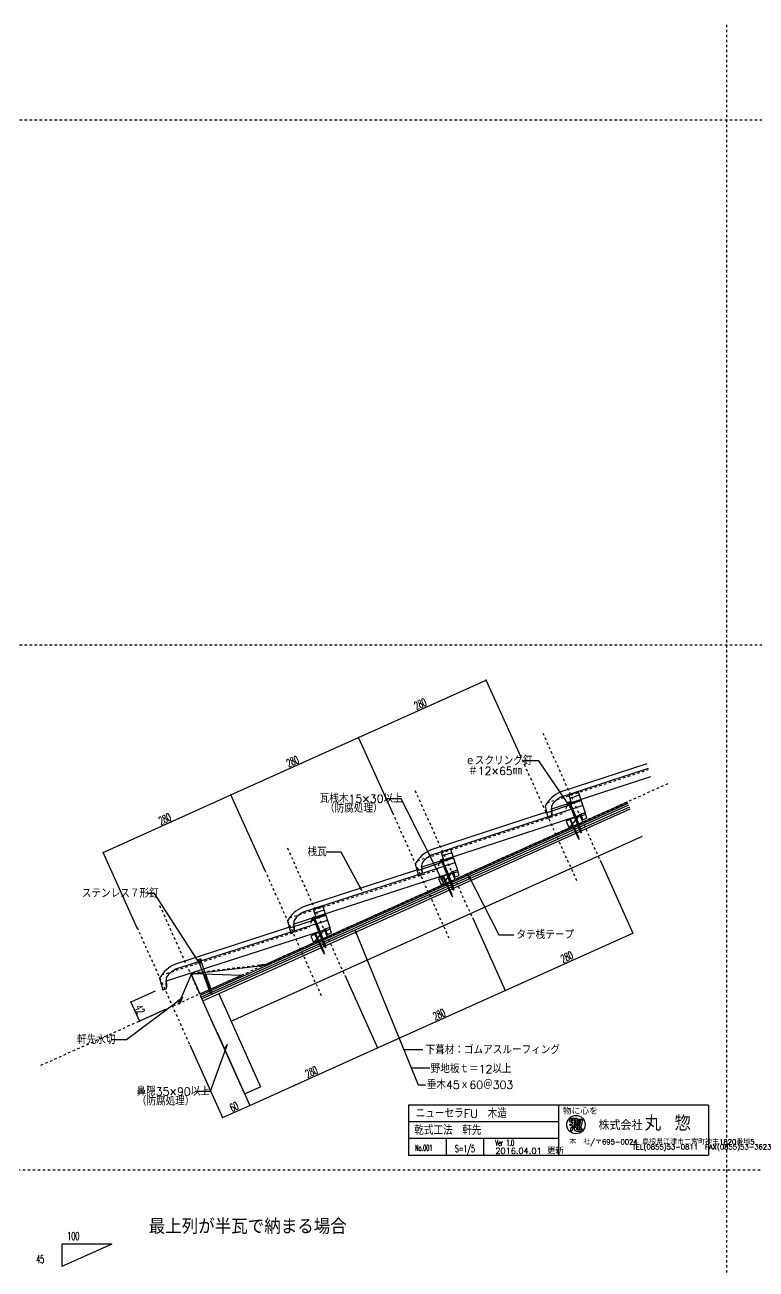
# Model space of a CAD drawing. Extents: x -1727 to 4652, y -2364 to 3340.
# Drawn here: x 81 to 1544, y 852 to 3340 of the extents above; entities that cross this region are included whole.
import ezdxf

# ---------------------------------------------------------------- set-up
doc = ezdxf.new("R2010")
doc.units = 0
doc.header["$LTSCALE"] = 5
doc.linetypes.add('DOT', pattern=[2, 1, -1])
for name, color, linetype in [('0-0', 7, 'CONTINUOUS'), ('0-1', 7, 'CONTINUOUS'), ('0-2', 7, 'CONTINUOUS'), ('0-3', 7, 'CONTINUOUS'), ('0-4', 7, 'CONTINUOUS'), ('0-A', 7, 'CONTINUOUS'), ('0-F', 7, 'CONTINUOUS')]:
    doc.layers.add(name, color=color, linetype=linetype)
doc.styles.get("Standard").update_dxf_attribs({"font": 'txt.shx', "bigfont": 'extfont.shx'})

msp = doc.modelspace()

# ---------------------------------------------------------------- linework, layer by layer
at = {"layer": '0-0', "color": 7, "linetype": 'CONTINUOUS'}
for p, q in [((1448.494, 1180.3427), (848.494, 1180.3427)), ((848.494, 1180.3427), (848.494, 1080.3427)), ((1148.494, 1180.3427), (1148.494, 1080.3427)), ((1448.494, 1180.3427), (1448.494, 1080.3427)), ((1148.494, 1147.0093), (848.494, 1147.0093)), ((1170.1928, 1148.3051), (1171.6706, 1154.1209)), ((1170.1928, 1148.3051), (1171.4886, 1147.0226)), ((1171.4886, 1147.0226), (1175.848, 1147.0226)), ((1171.6706, 1154.1209), (1175.0144, 1154.1209)), ((1174.0305, 1149.2847), (1175.0144, 1154.1209)), ((1174.0305, 1149.2847), (1175.848, 1149.2847)), ((1175.848, 1154.1209), (1175.848, 1149.2847)), ((1175.848, 1154.1209), (1179.7092, 1154.1209)), ((1175.848, 1147.0226), (1175.848, 1143.263)), ((1179.7092, 1149.2847), (1179.7092, 1154.1209)), ((1179.7092, 1149.2847), (1181.525, 1149.2847)), ((1179.7092, 1144.2488), (1179.7092, 1147.0226)), ((1179.7092, 1147.0226), (1181.525, 1147.0226)), ((1179.7092, 1144.2488), (1181.2924, 1144.6531)), ((1181.0739, 1154.2594), (1180.3422, 1150.6628)), ((1180.3422, 1150.6628), (1183.4007, 1150.6628)), ((1183.4007, 1150.6628), (1180.8288, 1138.0206)), ((1181.2924, 1144.6531), (1180.9684, 1142.3845)), ((1181.0739, 1154.2594), (1185.3013, 1154.2594)), ((1181.525, 1149.2847), (1181.525, 1147.0226)), ((1186.4739, 1150.6628), (1183.902, 1138.0206)), ((1185.3013, 1154.2594), (1184.961, 1152.5869)), ((1184.961, 1152.5869), (1196.1117, 1152.5869)), ((1188.159, 1150.6628), (1185.5871, 1138.0206)), ((1186.4739, 1150.6628), (1188.159, 1150.6628)), ((1191.0054, 1150.6628), (1188.4335, 1138.0206)), ((1192.7063, 1150.6628), (1190.1344, 1138.0206)), ((1191.0054, 1150.6628), (1192.7063, 1150.6628)), ((1196.753, 1151.5032), (1194.0101, 1138.0206)), ((1171.1415, 1142.0613), (1175.848, 1143.263)), ((1171.1415, 1142.0613), (1171.1415, 1139.8755)), ((1171.1415, 1139.8755), (1175.848, 1141.0772)), ((1173.4608, 1136.5179), (1171.6265, 1128.7787)), ((1176.0364, 1128.7787), (1171.6265, 1128.7787)), ((1173.4608, 1136.5179), (1177.8707, 1136.5179)), ((1175.614, 1137.6186), (1179.7092, 1137.6186)), ((1175.848, 1141.0772), (1175.848, 1137.5406)), ((1177.8707, 1136.5179), (1176.0364, 1128.7787)), ((1179.4024, 1136.5179), (1181.3147, 1129.8227)), ((1179.4024, 1136.5179), (1183.5004, 1136.5179)), ((1179.7092, 1142.063), (1180.9684, 1142.3845)), ((1179.7092, 1137.6186), (1179.7092, 1142.063)), ((1180.8288, 1138.0206), (1183.902, 1138.0206)), ((1183.5004, 1136.5179), (1184.9773, 1131.8024)), ((1183.966, 1128.5987), (1196.3276, 1128.5987)), ((1184.9773, 1131.8024), (1195.9892, 1131.8024)), ((1185.0645, 1136.5179), (1186.3271, 1132.4863)), ((1185.0645, 1136.5179), (1188.6511, 1136.5179)), ((1185.5871, 1138.0206), (1188.4335, 1138.0206)), ((1186.3271, 1132.4863), (1189.9138, 1132.4863)), ((1188.6511, 1136.5179), (1189.9138, 1132.4863)), ((1190.1344, 1138.0206), (1194.0101, 1138.0206)), ((1190.4347, 1136.5179), (1191.6974, 1132.4863)), ((1190.4347, 1136.5179), (1193.8814, 1136.5179)), ((1191.6974, 1132.4863), (1195.1441, 1132.4863)), ((1193.8814, 1136.5179), (1195.1441, 1132.4863)), ((1195.9892, 1131.8024), (1196.3276, 1128.5987)), ((1148.494, 1113.676), (848.494, 1113.676)), ((923.494, 1113.676), (923.494, 1080.3427)), ((998.494, 1113.676), (998.494, 1080.3427)), ((848.494, 1080.3427), (1448.494, 1080.3427))]:
    msp.add_line(p, q, dxfattribs=at)
msp.add_circle((1183.3491, 1141.3979), 18.4473, dxfattribs=at)
for centre, radius, start, end in [((1195.2195, 1151.3273), 1.5436, 6.5455, 54.6882), ((1183.6165, 1131.3252), 2.7488, 213.1353, 277.3045)]:
    msp.add_arc(centre, radius, start, end, dxfattribs=at)
at = {"layer": '0-0', "color": 7}
for p in [(1485, 3150), (1485, 3150), (1485, 3150), (1485, 2100), (1485, 2100), (1485, 2100), (1485, 1050)]:
    msp.add_point(p, dxfattribs=at)
at = {"layer": '0-1', "color": 7, "linetype": 'CONTINUOUS'}
for p, q in [((1285.6265, 1786.4563), (566.1041, 1463.0455)), ((1169.828, 1734.3926), (1191.03, 1760.3826)), ((914.4403, 1619.601), (935.6423, 1645.591)), ((659.0516, 1504.8093), (680.2536, 1530.7993)), ((414.3128, 1440.9516), (418.8724, 1443.0034)), ((414.3128, 1440.9516), (431.5479, 1402.6508))]:
    msp.add_line(p, q, dxfattribs=at)
at = {"layer": '0-1', "color": 7, "linetype": 'DOT'}
for p, q in [((1286.5275, 1784.4821), (566.1115, 1461.0924)), ((570.6037, 1462.371), (414.7741, 1443.9077))]:
    msp.add_line(p, q, dxfattribs=at)
at = {"layer": '0-1', "color": 4, "linetype": 'CONTINUOUS'}
for p, q in [((1173.4768, 1787.7685), (1167.1164, 1785.3069)), ((1167.1164, 1785.3069), (1167.4013, 1784.571)), ((1167.4013, 1784.571), (1173.7616, 1787.0326)), ((1169.5656, 1785.0266), (1168.8387, 1785.1273)), ((1169.5656, 1785.0266), (1168.8387, 1785.1273)), ((1171.8553, 1785.9128), (1169.5656, 1785.0266)), ((1176.5665, 1766.9375), (1169.5656, 1785.0266)), ((1171.8553, 1785.9128), (1172.3242, 1786.4763)), ((1178.8558, 1767.8246), (1171.8553, 1785.9128)), ((1173.7616, 1787.0326), (1173.4768, 1787.7685)), ((1176.6106, 1767.0085), (1176.2992, 1766.2637)), ((1178.8558, 1767.8246), (1177.2145, 1763.8988)), ((1169.0749, 1751.3421), (1173.4397, 1753.3393)), ((1169.0749, 1751.3421), (1171.4529, 1750.2308)), ((1171.4529, 1750.2308), (1187.2636, 1715.6762)), ((1172.726, 1750.8133), (1173.4397, 1753.3393)), ((1172.726, 1750.8133), (1188.5367, 1716.2587)), ((1179.774, 1765.4522), (1178.1326, 1761.5264)), ((1179.774, 1765.4522), (1178.1326, 1761.5264)), ((1180.6921, 1763.0799), (1179.0507, 1759.1541)), ((1180.6921, 1763.0799), (1179.0507, 1759.1541)), ((1181.6103, 1760.7075), (1179.9689, 1756.7817)), ((1181.6103, 1760.7075), (1179.9689, 1756.7817)), ((1182.5285, 1758.3351), (1180.8871, 1754.4094)), ((1182.5285, 1758.3351), (1180.8871, 1754.4094)), ((1181.0862, 1753.4473), (1184.4754, 1754.759)), ((1181.1299, 1754.4746), (1191.0959, 1728.724)), ((1184.5183, 1754.4852), (1181.5258, 1752.3382)), ((1185.4244, 1752.1438), (1182.4319, 1749.9968)), ((1183.4466, 1755.9628), (1182.6475, 1754.0515)), ((1183.4466, 1755.9628), (1182.6475, 1754.0515)), ((1186.3306, 1749.8025), (1183.3381, 1747.6554)), ((1183.7299, 1755.4808), (1193.6959, 1729.7302)), ((1187.2367, 1747.4611), (1184.2442, 1745.3142)), ((1188.1429, 1745.1197), (1185.1504, 1742.9728)), ((1189.0491, 1742.7784), (1186.0565, 1740.6314)), ((1189.9552, 1740.4371), (1186.9627, 1738.2901)), ((1190.8613, 1738.0957), (1187.8689, 1735.9487)), ((1191.7675, 1735.7544), (1188.775, 1733.6073)), ((1192.6737, 1733.413), (1189.6812, 1731.266)), ((1194.1203, 1724.9812), (1191.3222, 1728.8112)), ((1192.7577, 1728.5019), (1194.1203, 1724.9812)), ((1194.1203, 1724.9812), (1193.6119, 1729.6974)), ((1187.2636, 1715.6762), (1189.9805, 1711.4208)), ((1189.9805, 1711.4208), (1188.5367, 1716.2587)), ((918.326, 1672.8551), (911.9656, 1670.3935)), ((911.9656, 1670.3935), (912.2504, 1669.6576)), ((912.2504, 1669.6576), (918.6108, 1672.1192)), ((914.4148, 1670.1132), (913.6878, 1670.2139)), ((914.4148, 1670.1132), (913.6878, 1670.2139)), ((916.7045, 1670.9994), (914.4148, 1670.1132)), ((921.4157, 1652.0241), (914.4148, 1670.1132)), ((916.7045, 1670.9994), (917.1734, 1671.5629)), ((923.705, 1652.9112), (916.7045, 1670.9994)), ((918.6108, 1672.1192), (918.326, 1672.8551)), ((921.4598, 1652.0951), (921.1483, 1651.3503)), ((923.705, 1652.9112), (922.0636, 1648.9853)), ((924.6232, 1650.5388), (922.9818, 1646.613)), ((924.6232, 1650.5388), (922.9818, 1646.613)), ((925.5413, 1648.1664), (923.8999, 1644.2407)), ((925.5413, 1648.1664), (923.8999, 1644.2407)), ((926.4595, 1645.7941), (924.8181, 1641.8682)), ((926.4595, 1645.7941), (924.8181, 1641.8682)), ((927.3776, 1643.4217), (925.7362, 1639.4959)), ((927.3776, 1643.4217), (925.7362, 1639.4959)), ((915.4244, 1636.9845), (919.7892, 1638.9816)), ((915.4244, 1636.9845), (917.8024, 1635.8731)), ((917.8024, 1635.8731), (933.6131, 1601.3185)), ((919.0754, 1636.4556), (919.7892, 1638.9816)), ((919.0754, 1636.4556), (934.8861, 1601.901)), ((925.9354, 1638.5339), (929.3245, 1639.8455)), ((925.979, 1639.5612), (935.9451, 1613.8105)), ((929.3674, 1639.5717), (926.3749, 1637.4247)), ((930.2736, 1637.2304), (927.2811, 1635.0834)), ((928.2958, 1641.0494), (927.4966, 1639.1381)), ((928.2958, 1641.0494), (927.4966, 1639.1381)), ((931.1797, 1634.889), (928.1873, 1632.742)), ((928.579, 1640.5674), (938.5451, 1614.8168)), ((932.0859, 1632.5477), (929.0934, 1630.4007)), ((932.9921, 1630.2063), (929.9995, 1628.0594)), ((933.8982, 1627.8649), (930.9057, 1625.718)), ((934.8043, 1625.5237), (931.8119, 1623.3766)), ((935.7105, 1623.1823), (932.718, 1621.0353)), ((936.6167, 1620.8409), (933.6242, 1618.6939)), ((937.5228, 1618.4996), (934.5303, 1616.3525)), ((933.6131, 1601.3185), (936.33, 1597.0631)), ((936.33, 1597.0631), (934.8861, 1601.901)), ((938.9695, 1610.0677), (936.1714, 1613.8978)), ((937.6069, 1613.5884), (938.9695, 1610.0677)), ((938.9695, 1610.0677), (938.4611, 1614.7839)), ((662.2739, 1557.4624), (655.9136, 1555.0008)), ((655.9136, 1555.0008), (656.1984, 1554.2649)), ((656.1984, 1554.2649), (662.5587, 1556.7265)), ((658.3627, 1554.7205), (657.6358, 1554.8212)), ((658.3627, 1554.7205), (657.6358, 1554.8212)), ((660.6524, 1555.6067), (658.3627, 1554.7205)), ((665.3636, 1536.6314), (658.3627, 1554.7205)), ((660.6524, 1555.6067), (661.1213, 1556.1702)), ((667.6529, 1537.5185), (660.6524, 1555.6067)), ((662.5587, 1556.7265), (662.2739, 1557.4624)), ((659.5353, 1522.105), (663.9001, 1524.1021)), ((659.5353, 1522.105), (661.9133, 1520.9936)), ((661.9133, 1520.9936), (677.724, 1486.439)), ((663.1864, 1521.5761), (663.9001, 1524.1021)), ((663.1864, 1521.5761), (678.9971, 1487.0215)), ((665.4077, 1536.7024), (665.0963, 1535.9576)), ((667.6529, 1537.5185), (666.0116, 1533.5926)), ((668.5711, 1535.1461), (666.9297, 1531.2203)), ((668.5711, 1535.1461), (666.9297, 1531.2203)), ((669.4893, 1532.7737), (667.8478, 1528.848)), ((669.4893, 1532.7737), (667.8478, 1528.848)), ((670.4074, 1530.4014), (668.766, 1526.4756)), ((670.4074, 1530.4014), (668.766, 1526.4756)), ((671.3256, 1528.029), (669.6842, 1524.1032)), ((671.3256, 1528.029), (669.6842, 1524.1032)), ((669.8833, 1523.1412), (673.2725, 1524.4528)), ((669.927, 1524.1685), (679.893, 1498.4178)), ((673.3154, 1524.1791), (670.3229, 1522.0321)), ((674.2215, 1521.8377), (671.229, 1519.6907)), ((672.2437, 1525.6567), (671.4446, 1523.7454)), ((672.2437, 1525.6567), (671.4446, 1523.7454)), ((675.1277, 1519.4963), (672.1352, 1517.3493)), ((672.527, 1525.1747), (682.493, 1499.4241)), ((676.0338, 1517.155), (673.0413, 1515.0081)), ((676.94, 1514.8136), (673.9475, 1512.6667)), ((677.8462, 1512.4722), (674.8536, 1510.3253)), ((678.7523, 1510.131), (675.7598, 1507.984)), ((679.6584, 1507.7896), (676.666, 1505.6426)), ((680.5646, 1505.4482), (677.5721, 1503.3012)), ((681.4708, 1503.1069), (678.4783, 1500.9599)), ((682.9174, 1494.675), (680.1193, 1498.5051)), ((681.5548, 1498.1958), (682.9174, 1494.675)), ((682.9174, 1494.675), (682.409, 1499.3913)), ((428.2366, 1468.4143), (427.809, 1468.2614)), ((433.7096, 1470.371), (428.2366, 1468.4143)), ((428.8365, 1468.6288), (438.8349, 1440.6624)), ((432.612, 1469.9786), (442.6104, 1442.0121)), ((677.724, 1486.439), (680.4409, 1482.1836)), ((680.4409, 1482.1836), (678.9971, 1487.0215)), ((442.7502, 1442.0621), (438.6951, 1440.6124)), ((438.6951, 1440.6124), (438.945, 1439.9132)), ((443.0002, 1441.363), (438.945, 1439.9132)), ((438.945, 1439.9132), (439.7495, 1438.9865)), ((443.3851, 1440.2863), (439.33, 1438.8365)), ((439.33, 1438.8365), (439.5799, 1438.1373)), ((443.6351, 1439.5871), (439.5799, 1438.1373)), ((439.5799, 1438.1373), (440.3844, 1437.2106)), ((444.02, 1438.5104), (439.9649, 1437.0606)), ((439.9649, 1437.0606), (440.2148, 1436.3615)), ((444.2699, 1437.8112), (440.2148, 1436.3615)), ((440.2148, 1436.3615), (441.0193, 1435.4347)), ((444.6549, 1436.7345), (440.5998, 1435.2848)), ((440.5998, 1435.2848), (440.8497, 1434.5856)), ((444.9048, 1436.0354), (440.8497, 1434.5856)), ((440.8497, 1434.5856), (441.6541, 1433.6589)), ((445.2898, 1434.9587), (441.2347, 1433.5089)), ((441.2347, 1433.5089), (441.4846, 1432.8097)), ((445.5397, 1434.2595), (441.4846, 1432.8097)), ((441.4846, 1432.8097), (442.289, 1431.883)), ((445.9247, 1433.1828), (441.8695, 1431.733)), ((441.8695, 1431.733), (442.1195, 1431.0339)), ((446.1746, 1432.4836), (442.1195, 1431.0339)), ((442.1195, 1431.0339), (442.9239, 1430.1071)), ((446.5596, 1431.4069), (442.5044, 1429.9571)), ((442.5044, 1429.9571), (442.7544, 1429.258)), ((442.7502, 1442.0621), (443.0002, 1441.363)), ((446.8095, 1430.7078), (442.7544, 1429.258)), ((442.7544, 1429.258), (443.5588, 1428.3313)), ((443.0002, 1441.363), (442.9656, 1440.1363)), ((447.1945, 1429.631), (443.1393, 1428.1813)), ((443.1393, 1428.1813), (443.3893, 1427.4821)), ((443.3851, 1440.2863), (443.6351, 1439.5871)), ((447.4444, 1428.9319), (443.3893, 1427.4821)), ((443.3893, 1427.4821), (444.1937, 1426.5554)), ((443.6351, 1439.5871), (443.6005, 1438.3604)), ((447.8294, 1427.8552), (443.7742, 1426.4054)), ((443.7742, 1426.4054), (444.0242, 1425.7062)), ((444.02, 1438.5104), (444.2699, 1437.8112)), ((448.0793, 1427.156), (444.0242, 1425.7062)), ((444.0242, 1425.7062), (444.8286, 1424.7795)), ((444.2699, 1437.8112), (444.2354, 1436.5845)), ((448.4643, 1426.0793), (444.4091, 1424.6295)), ((444.4091, 1424.6295), (444.6591, 1423.9304)), ((444.6549, 1436.7345), (444.9048, 1436.0354)), ((448.7142, 1425.3801), (444.6591, 1423.9304)), ((444.6591, 1423.9304), (445.4635, 1423.0036)), ((444.9048, 1436.0354), (444.8703, 1434.8087)), ((449.0992, 1424.3034), (445.044, 1422.8537)), ((445.044, 1422.8537), (445.294, 1422.1545)), ((445.2898, 1434.9587), (445.5397, 1434.2595)), ((449.3491, 1423.6043), (445.294, 1422.1545)), ((445.294, 1422.1545), (446.0984, 1421.2278)), ((445.5397, 1434.2595), (445.5052, 1433.0328)), ((449.7341, 1422.5276), (445.6789, 1421.0778)), ((445.6789, 1421.0778), (445.9289, 1420.3786)), ((445.9247, 1433.1828), (446.1746, 1432.4836)), ((449.984, 1421.8284), (445.9289, 1420.3786)), ((445.9289, 1420.3786), (446.7333, 1419.4519)), ((446.1746, 1432.4836), (446.1401, 1431.2569)), ((450.369, 1420.7517), (446.3138, 1419.3019)), ((446.3138, 1419.3019), (446.5638, 1418.6028)), ((446.5596, 1431.4069), (446.8095, 1430.7078)), ((450.6189, 1420.0525), (446.5638, 1418.6028)), ((446.5638, 1418.6028), (447.3682, 1417.676)), ((446.8095, 1430.7078), (446.775, 1429.4811)), ((451.0039, 1418.9758), (446.9487, 1417.5261)), ((447.1945, 1429.631), (447.4444, 1428.9319)), ((451.2538, 1418.2767), (447.1987, 1416.8269)), ((447.4444, 1428.9319), (447.4099, 1427.7052)), ((447.8294, 1427.8552), (448.0793, 1427.156)), ((448.0793, 1427.156), (448.0448, 1425.9293)), ((448.4643, 1426.0793), (448.7142, 1425.3801)), ((448.7142, 1425.3801), (448.6797, 1424.1535)), ((449.0992, 1424.3034), (449.3491, 1423.6043)), ((449.3491, 1423.6043), (449.3146, 1422.3776)), ((449.7341, 1422.5276), (449.984, 1421.8284)), ((449.984, 1421.8284), (449.9495, 1420.6017)), ((450.369, 1420.7517), (450.6189, 1420.0525)), ((450.6189, 1420.0525), (450.5844, 1418.8259)), ((451.0039, 1418.9758), (451.2538, 1418.2767)), ((451.2538, 1418.2767), (451.2193, 1417.05)), ((446.9487, 1417.5261), (447.1987, 1416.8269)), ((447.1987, 1416.8269), (448.0031, 1415.9002)), ((451.6388, 1417.2), (447.5836, 1415.7502)), ((447.5836, 1415.7502), (447.8336, 1415.051)), ((451.8887, 1416.5008), (447.8336, 1415.051)), ((447.8336, 1415.051), (448.638, 1414.1243)), ((452.2737, 1415.4241), (448.2185, 1413.9743)), ((448.2185, 1413.9743), (448.4685, 1413.2752)), ((452.5236, 1414.7249), (448.4685, 1413.2752)), ((448.4685, 1413.2752), (449.2729, 1412.3484)), ((452.9086, 1413.6482), (448.8534, 1412.1985)), ((448.8534, 1412.1985), (449.1034, 1411.4993)), ((453.1585, 1412.9491), (449.1034, 1411.4993)), ((449.1034, 1411.4993), (449.9078, 1410.5726)), ((453.5435, 1411.8724), (449.4883, 1410.4226)), ((449.4883, 1410.4226), (449.7383, 1409.7234)), ((453.7934, 1411.1732), (449.7383, 1409.7234)), ((449.7383, 1409.7234), (450.5427, 1408.7967)), ((454.1784, 1410.0965), (450.1232, 1408.6467)), ((450.1232, 1408.6467), (450.3732, 1407.9476)), ((454.4283, 1409.3973), (450.3732, 1407.9476)), ((450.3732, 1407.9476), (450.8421, 1407.077)), ((450.8421, 1407.077), (454.8704, 1401.7647)), ((451.6388, 1417.2), (451.8887, 1416.5008)), ((451.8887, 1416.5008), (451.8542, 1415.2741)), ((452.2737, 1415.4241), (452.5236, 1414.7249)), ((452.5236, 1414.7249), (452.4891, 1413.4982)), ((452.7299, 1407.7519), (454.8704, 1401.7647)), ((452.9086, 1413.6482), (453.1585, 1412.9491)), ((453.1585, 1412.9491), (453.124, 1411.7224)), ((453.5435, 1411.8724), (453.7934, 1411.1732)), ((453.7934, 1411.1732), (453.7589, 1409.9465)), ((454.1784, 1410.0965), (454.4283, 1409.3973)), ((454.4283, 1409.3973), (454.6176, 1408.4267)), ((454.6176, 1408.4267), (454.8704, 1401.7647))]:
    msp.add_line(p, q, dxfattribs=at)
at = {"layer": '0-1', "color": 6, "linetype": 'CONTINUOUS'}
for p, q in [((414.5268, 1443.0076), (562.5578, 1459.9726)), ((548.4212, 1460.3656), (562.3301, 1461.9596)), ((414.5268, 1443.0076), (388.9115, 1383.9899)), ((396.4452, 1396.3506), (391.0434, 1383.905))]:
    msp.add_line(p, q, dxfattribs=at)
at = {"layer": '0-1', "color": 3, "linetype": 'CONTINUOUS'}
for p, q in [((513.621, 1439.5832), (418.8724, 1443.0034)), ((431.5479, 1402.6508), (513.621, 1439.5832))]:
    msp.add_line(p, q, dxfattribs=at)
for points in [[(1163.672, 1748.0716), (1169.828, 1734.3926), (1197.185, 1746.7036), (1191.03, 1760.3826), (1163.672, 1748.0716)], [(908.2843, 1633.28), (914.4403, 1619.601), (941.7973, 1631.912), (935.6423, 1645.591), (908.2843, 1633.28)], [(652.8956, 1518.4883), (659.0516, 1504.8093), (686.4096, 1517.1203), (680.2536, 1530.7993), (652.8956, 1518.4883)]]:
    msp.add_lwpolyline(points, close=True, dxfattribs=at)
at = {"layer": '0-1', "color": 4, "linetype": 'CONTINUOUS'}
for centre, radius, start, end in [((1178.1403, 1766.1838), 1.79, 335.8763, 426.4387), ((1178.593, 1766.4046), 2.2981, 183.5154, 239.817), ((1179.5083, 1764.0397), 2.2981, 183.5154, 239.817), ((1180.4265, 1761.6674), 2.2981, 183.5154, 239.817), ((1181.3446, 1759.295), 2.2981, 183.5154, 239.817), ((1179.0585, 1763.8114), 1.79, 335.8763, 426.4387), ((1182.2628, 1756.9226), 2.2981, 183.5154, 239.817), ((1179.9766, 1761.4391), 1.79, 335.8763, 426.4387), ((1183.1809, 1754.5503), 2.2981, 183.5154, 207.9698), ((1180.8948, 1759.0668), 1.79, 335.8763, 426.4387), ((1181.8129, 1756.6944), 1.79, 335.8763, 426.4387), ((1182.7311, 1754.322), 1.79, 14.0306, 66.4387), ((1191.9079, 1728.0443), 0.9653, 28.3196, 127.3888), ((1193.6943, 1728.7357), 0.9653, 94.9262, 193.9954), ((923.4422, 1651.4912), 2.2981, 183.5154, 239.817), ((924.3575, 1649.1262), 2.2981, 183.5154, 239.817), ((925.2756, 1646.7539), 2.2981, 183.5154, 239.817), ((922.9895, 1651.2703), 1.79, 335.8763, 426.4387), ((926.1938, 1644.3816), 2.2981, 183.5154, 239.817), ((923.9076, 1648.898), 1.79, 335.8763, 426.4387), ((924.8258, 1646.5257), 1.79, 335.8763, 426.4387), ((925.7439, 1644.1533), 1.79, 335.8763, 426.4387), ((926.6621, 1641.7809), 1.79, 335.8763, 426.4387), ((927.1119, 1642.0092), 2.2981, 183.5154, 239.817), ((928.0301, 1639.6368), 2.2981, 183.5154, 207.9698), ((927.5802, 1639.4086), 1.79, 14.0306, 66.4387), ((936.757, 1613.1309), 0.9653, 28.3196, 127.3888), ((938.5434, 1613.8222), 0.9653, 94.9262, 193.9954), ((667.3901, 1536.0985), 2.2981, 183.5154, 239.817), ((668.3054, 1533.7336), 2.2981, 183.5154, 239.817), ((669.2236, 1531.3612), 2.2981, 183.5154, 239.817), ((666.9374, 1535.8776), 1.79, 335.8763, 426.4387), ((670.1417, 1528.9889), 2.2981, 183.5154, 239.817), ((667.8556, 1533.5053), 1.79, 335.8763, 426.4387), ((671.0599, 1526.6165), 2.2981, 183.5154, 239.817), ((668.7737, 1531.133), 1.79, 335.8763, 426.4387), ((671.978, 1524.2442), 2.2981, 183.5154, 207.9698), ((669.6919, 1528.7607), 1.79, 335.8763, 426.4387), ((670.61, 1526.3882), 1.79, 335.8763, 426.4387), ((671.5282, 1524.0159), 1.79, 14.0306, 66.4387), ((680.705, 1497.7382), 0.9653, 28.3196, 127.3888), ((682.4914, 1498.4296), 0.9653, 94.9262, 193.9954), ((427.7838, 1469.37), 1.1089, 128.0452, 271.3002), ((435.1199, 1457.1192), 15.3804, 97.9185, 121.4269), ((433.1031, 1471.2718), 1.0859, 303.9506, 455.3947)]:
    msp.add_arc(centre, radius, start, end, dxfattribs=at)
at = {"layer": '0-1', "color": 6, "linetype": 'CONTINUOUS'}
for centre, radius, start, end in [((562.444, 1460.9661), 1, 276.5378, 456.5378), ((389.9789, 1383.9825), 1.0674, 179.6055, 355.8336)]:
    msp.add_arc(centre, radius, start, end, dxfattribs=at)
at = {"layer": '0-2', "color": 2, "linetype": 'DOT'}
for p, q in [((1125.7807, 1784.8173), (1328.6291, 1851.202)), ((1164.6547, 1777.8323), (1160.7532, 1765.2962)), ((866.3498, 1668.9491), (1160.7532, 1765.2962)), ((610.7444, 1554.9354), (905.3776, 1650.5772)), ((909.3092, 1663.104), (905.3776, 1650.5772)), ((653.9539, 1548.3624), (649.9986, 1535.8431)), ((355.1848, 1440.7596), (649.9986, 1535.8431))]:
    msp.add_line(p, q, dxfattribs=at)
at = {"layer": '0-2', "color": 2, "linetype": 'CONTINUOUS'}
for p, q in [((1327.9332, 1853.3285), (1151.0953, 1795.4561)), ((1324.817, 1862.8507), (1153.0066, 1806.6239)), ((1132.9296, 1772.2604), (1333.0496, 1837.6988)), ((1187.9726, 1807.0279), (1168.7775, 1800.7511)), ((1168.9609, 1800.1901), (1174.459, 1783.3762)), ((1190.3104, 1799.8784), (1171.1153, 1793.6017)), ((1187.9596, 1807.0236), (1201.672, 1765.1241)), ((1196.781, 1779.441), (891.6645, 1679.5878)), ((1121.5109, 1778.4518), (1128.0533, 1754.4274)), ((1172.661, 1780.684), (1123.1494, 1764.494)), ((1134.2302, 1775.5356), (1135.0631, 1760.2501)), ((1135.131, 1759.2759), (1134.5815, 1769.1804)), ((1165.4697, 1780.451), (1164.6547, 1777.8323)), ((1193.7962, 1789.7213), (1165.4697, 1780.451)), ((1172.661, 1780.684), (1173.7079, 1783.1306)), ((1173.7079, 1783.1306), (1193.6541, 1789.6529)), ((1193.4464, 1790.2882), (1174.2513, 1784.0115)), ((873.4988, 1656.3922), (1191.12, 1760.253)), ((1119.5964, 1764.7233), (893.5757, 1690.7557)), ((1123.1494, 1764.494), (1119.5964, 1764.7233)), ((1133.8921, 1756.3673), (1128.0533, 1754.4274)), ((1201.726, 1764.9591), (1189.4694, 1760.9479)), ((1196.4804, 1751.4654), (1190.4919, 1761.2825)), ((1192.9991, 1762.103), (1196.4804, 1751.4654)), ((1202.6353, 1761.5526), (1194.094, 1758.7573)), ((1196.4804, 1751.4654), (1205.2074, 1754.3214)), ((1205.2074, 1754.3214), (1201.726, 1764.9591)), ((932.6969, 1692.2436), (913.4868, 1686.0129)), ((932.6839, 1692.2394), (946.2959, 1650.3072)), ((938.479, 1674.9232), (910.1304, 1665.7207)), ((913.6689, 1685.4514), (919.1267, 1668.6244)), ((935.0176, 1685.0886), (915.8075, 1678.8578)), ((917.3222, 1665.9365), (918.375, 1668.3805)), ((918.375, 1668.3805), (938.3368, 1674.8551)), ((938.1306, 1675.4909), (918.9205, 1669.2601)), ((617.8633, 1542.3614), (935.7322, 1645.4613)), ((941.4393, 1664.6358), (636.0844, 1565.5135)), ((864.2196, 1650.1029), (638.0225, 1576.6767)), ((862.0801, 1662.5835), (868.6225, 1638.5591)), ((867.772, 1649.865), (864.2196, 1650.1029)), ((917.3222, 1665.9365), (867.772, 1649.865)), ((874.7994, 1659.6674), (875.6323, 1644.3819)), ((875.7001, 1643.4076), (875.1507, 1653.3121)), ((910.1304, 1665.7207), (909.3092, 1663.104)), ((946.3495, 1650.142), (934.0834, 1646.1602)), ((941.0717, 1636.6609), (935.1067, 1646.4924)), ((937.6158, 1647.3069), (941.0717, 1636.6609)), ((947.2507, 1646.7334), (938.7027, 1643.9586)), ((949.8054, 1639.496), (946.3495, 1650.142)), ((874.4613, 1640.4991), (868.6225, 1638.5591)), ((941.0717, 1636.6609), (949.8054, 1639.496)), ((677.3968, 1577.4576), (658.1749, 1571.2633)), ((658.356, 1570.7015), (663.7819, 1553.8641)), ((679.7039, 1570.2982), (660.4821, 1564.1039)), ((677.3838, 1577.4534), (690.9163, 1535.4955)), ((686.0868, 1549.8333), (380.5448, 1451.2896)), ((606.4595, 1548.5801), (612.9443, 1524.5401)), ((661.9723, 1551.1797), (612.3918, 1535.2021)), ((619.1717, 1545.6334), (619.9681, 1530.346)), ((654.7801, 1550.9775), (653.9539, 1548.3624)), ((683.1461, 1560.1263), (654.7801, 1550.9775)), ((661.9723, 1551.1797), (663.0297, 1553.6217)), ((663.0297, 1553.6217), (683.0037, 1560.0585)), ((682.7987, 1560.6946), (663.5769, 1554.5003)), ((362.2798, 1428.1721), (680.3435, 1530.6697)), ((608.8398, 1535.4468), (382.504, 1462.4492)), ((612.3918, 1535.2021), (608.8398, 1535.4468)), ((618.7877, 1526.466), (612.9443, 1524.5401)), ((620.0335, 1529.3716), (619.5078, 1539.2774)), ((690.9696, 1535.3303), (678.696, 1531.3717)), ((685.6662, 1521.8592), (679.7199, 1531.7019)), ((682.2305, 1532.5117), (685.6662, 1521.8592)), ((691.8644, 1531.9199), (683.3111, 1529.1613)), ((685.6662, 1521.8592), (694.4053, 1524.6777)), ((694.4053, 1524.6777), (690.9696, 1535.3303)), ((350.8878, 1434.4124), (357.3271, 1410.3602)), ((363.5945, 1431.4417), (364.3618, 1416.1528)), ((364.4254, 1415.1782), (363.9185, 1425.085)), ((363.1742, 1412.275), (357.3271, 1410.3602))]:
    msp.add_line(p, q, dxfattribs=at)
for centre, radius, start, end in [((1177.0527, 1748.0494), 63.3182, 112.3193, 151.3046), ((1169.8547, 1758.9442), 40.5271, 112.2086, 143.157), ((1145.6889, 1775.287), 11.4753, 136.091, 177.8131), ((1131.9902, 1759.0591), 3.202, 298.2991, 360.5349), ((917.6219, 1632.1811), 63.3182, 112.3193, 151.3046), ((886.2581, 1659.4187), 11.4753, 136.091, 177.8131), ((910.4239, 1643.076), 40.5271, 112.2086, 143.157), ((872.5594, 1643.1908), 3.202, 298.2991, 360.5349), ((661.9283, 1518.0448), 63.3182, 112.1821, 151.1674), ((630.6298, 1545.3573), 11.4753, 135.9538, 177.6759), ((654.7564, 1528.9568), 40.5271, 112.0714, 143.0198), ((616.8923, 1529.1623), 3.202, 298.1619, 360.3977), ((406.2987, 1403.772), 63.3182, 112.0735, 151.0589), ((399.1475, 1414.6977), 40.5271, 111.9629, 142.9113), ((375.052, 1431.1439), 11.4753, 135.8453, 177.5673), ((361.2838, 1414.9749), 3.202, 298.0534, 360.2891)]:
    msp.add_arc(centre, radius, start, end, dxfattribs=at)
at = {"layer": '0-2', "color": 7}
for p in [(1485, 3150), (1485, 2100), (1485, 2100), (1485, 1050)]:
    msp.add_point(p, dxfattribs=at)
at = {"layer": '0-3', "color": 7, "linetype": 'CONTINUOUS'}
for p, q in [((748.7193, 1915.5717), (1004.0579, 2030.4725)), ((1072.9103, 1877.4652), (1004.0579, 2030.4725)), ((493.3807, 1800.6708), (748.7193, 1915.5717)), ((817.5717, 1762.5643), (748.7193, 1915.5717)), ((237.7419, 1685.6349), (493.3807, 1800.6708)), ((562.2331, 1647.6635), (493.3807, 1800.6708)), ((306.5943, 1532.6275), (237.7419, 1685.6349)), ((1231.6245, 1670.1705), (1297.1734, 1524.5044)), ((976.2859, 1555.2696), (1041.8348, 1409.6036)), ((1041.8348, 1409.6036), (1297.1734, 1524.5044)), ((720.9473, 1440.3688), (786.4962, 1294.7027)), ((341.8444, 1408.3881), (293.1162, 1386.4922)), ((786.4962, 1294.7027), (1041.8348, 1409.6036)), ((293.1162, 1386.4922), (310.3406, 1348.1603)), ((359.0688, 1370.0562), (310.3406, 1348.1603)), ((465.6102, 1325.4686), (531.159, 1179.8025)), ((411.1945, 1300.9818), (476.7433, 1155.3158)), ((531.159, 1179.8025), (786.4962, 1294.7027)), ((838.6137, 1291.4984), (877.292, 1291.4984)), ((853.0452, 1254.7342), (890.8743, 1254.7342)), ((476.7433, 1155.3158), (531.159, 1179.8025)), ((255.3457, 902.4438), (155.3457, 857.4438)), ((155.3457, 902.4438), (155.3457, 857.4438)), ((255.3457, 902.4438), (155.3457, 902.4438))]:
    msp.add_line(p, q, dxfattribs=at)
for points in [[(1175.7584, 1771.1741), (1109.0546, 1868.6338), (1079.0546, 1868.6338)], [(917.7341, 1626.4547), (834.0116, 1793.1744), (804.0116, 1793.1744)], [(1170.4908, 1776.6573), (1175.7584, 1771.1741), (1172.5539, 1778.0693)], [(754.838, 1609.2755), (713.513, 1686.2535), (683.513, 1686.2535)], [(913.2513, 1632.5962), (917.7341, 1626.4547), (915.4854, 1633.7181)], [(967.8064, 1640.854), (1029.3481, 1520.7726), (1059.3481, 1520.7726)], [(972.3395, 1634.7496), (967.8064, 1640.854), (970.1147, 1633.6094)], [(432.6017, 1460.9348), (340.828, 1603.3894), (325.828, 1603.3894)], [(750.1892, 1615.2922), (754.838, 1609.2755), (752.3919, 1616.4747)], [(740.9691, 1531.0882), (867.6679, 1220.9596), (882.6679, 1220.9596)], [(744.9627, 1524.618), (740.9691, 1531.0882), (742.6484, 1523.6725)], [(427.489, 1466.5627), (432.6017, 1460.9348), (429.5907, 1467.9166)], [(393.1097, 1392.0713), (284.615, 1310.7003), (254.615, 1310.7003)], [(387.8597, 1386.5713), (393.1097, 1392.0713), (386.3597, 1388.5713)], [(485.8891, 1301.7851), (451.6279, 1207.5668), (421.6279, 1207.5668)], [(484.5007, 1294.3094), (485.8891, 1301.7851), (482.1512, 1295.1638)]]:
    msp.add_lwpolyline(points, dxfattribs=at)
at = {"layer": '0-3', "color": 7}
for p in [(1004.0579, 2030.4725), (748.7193, 1915.5717), (493.3807, 1800.6708), (237.7419, 1685.6349), (1297.1734, 1524.5044), (1041.8348, 1409.6036), (293.1162, 1386.4922), (310.3406, 1348.1603), (786.4962, 1294.7027), (531.159, 1179.8025), (476.7433, 1155.3158)]:
    msp.add_point(p, dxfattribs=at)
at = {"layer": '0-4', "color": 3, "linetype": 'CONTINUOUS'}
for p, q in [((1286.9214, 1783.6046), (432.1202, 1399.8903)), ((1288.5595, 1779.9554), (433.7616, 1396.2426)), ((1290.1975, 1776.3062), (435.4031, 1392.5949)), ((437.156, 1388.6995), (1291.5845, 1773.1872)), ((493.6948, 1348.3473), (1316.2059, 1718.4724)), ((432.1202, 1399.8903), (520.8161, 1202.7871)), ((469.0733, 1403.0621), (552.7334, 1217.1497)), ((520.8161, 1202.7871), (552.7334, 1217.1497))]:
    msp.add_line(p, q, dxfattribs=at)
at = {"layer": '0-A', "color": 7, "linetype": 'DOT'}
for p, q in [((1485, -2364.3434), (1485, 3340.4795)), ((4635.7424, 3150), (-1726.8095, 3150)), ((4635.7424, 2100), (-1726.8095, 2100)), ((4652.0253, 1050), (-1726.8095, 1050))]:
    msp.add_line(p, q, dxfattribs=at)
at = {"layer": '0-F', "color": 1, "linetype": 'DOT'}
for p, q in [((1230.3336, 1673.0393), (1116.1456, 1926.7936)), ((1071.6194, 1880.3339), (1186.0729, 1625.9895)), ((1367.0088, 1822.9723), (110.5166, 1258.3697)), ((974.995, 1558.1384), (860.807, 1811.8928)), ((816.2808, 1765.4331), (930.7343, 1511.0886)), ((719.6564, 1443.2375), (605.4684, 1696.9919)), ((560.9422, 1650.5322), (675.3957, 1396.1878)), ((464.3178, 1328.3367), (350.1298, 1582.0911)), ((305.6036, 1535.6314), (420.0571, 1281.2869))]:
    msp.add_line(p, q, dxfattribs=at)

# ---------------------------------------------------------------- texts
at = {"layer": '0-0', "color": 7}
for s, height, p in [('ニューセラFU\u3000木造', 16.7, (862.799, 1155.1164)), ('物に心を', 12.5, (1157.1809, 1161.7948)), ('株式会社', 20, (1228.4231, 1130.444)), ('丸 惣', 30, (1320.7443, 1128.9816)), ('乾式工法\u3000軒先', 16.7, (859.9739, 1121.2155)), ('2016.04.01 更新', 12, (1022.1775, 1082.8402)), ('本\u3000社/〒695-0024 島根県江津市二宮町神主1820番地5  ', 10, (1170.1157, 1101.888)), ('\u3000\u3000\u3000\u3000\u3000\u3000\u3000\u3000\u3000TEL(0855)53-0811\u3000FAX(0855)53-3623', 10, (1170.1157, 1091.888))]:
    msp.add_text(s, height=height, dxfattribs=at).set_placement(p)
at = {"layer": '0-0', "color": 7, "width": 0.5}
for s, height, p in [('No.001', 12, (861.6458, 1088.8711)), ('S=1/5', 14, (941.6914, 1086.309)), ('Ver 1.0', 12, (1022.0851, 1099.0536))]:
    msp.add_text(s, height=height, dxfattribs=at).set_placement(p)
at = {"layer": '0-3', "color": 7, "width": 0.5}
for s, rotation, p in [('280', 24.2275, (864.4196, 1970.3776)), ('280', 24.2275, (609.081, 1855.4767)), ('280', 24.2275, (353.5923, 1740.5083)), ('280', 24.2275, (1157.5351, 1464.4095)), ('42', 294.1967, (300.7298, 1375.6481)), ('280', 24.2275, (902.1965, 1349.5087)), ('280', 24.2275, (646.8586, 1234.6081)), ('60', 24.2275, (495.6299, 1166.5561)), ('100', 359.9954, (166.3745, 910.4874)), ('45', 359.9954, (103.9002, 864.2414))]:
    msp.add_text(s, height=16, rotation=rotation, dxfattribs=at).set_placement(p)
at = {"layer": '0-3', "color": 7}
for s, height, p in [('ｅスクリング釘', 16, (962.0546, 1860.6338)), ('＃12×65㎜', 16, (967.692, 1840.5216)), ('瓦桟木15×30以上', 16, (671.0116, 1785.1744)), ('（防腐処理）', 16, (681.5114, 1765.6815)), ('桟瓦', 16, (646.513, 1678.2535)), ('ステンレス７形釘', 16, (195.328, 1595.3894)), ('タテ桟テープ', 16, (1064.3481, 1512.7726)), ('軒先水切', 16, (185.615, 1302.7003)), ('下葺材：ゴムアスルーフィング', 16, (882.6486, 1282.5062)), ('野地板ｔ＝12以上', 16, (892.817, 1244.5319)), ('垂木45ｘ60＠303', 16, (885.1679, 1212.9596)), ('鼻隠35×90以上', 16, (304.6279, 1199.5668)), ('（防腐処理）', 16, (305.1825, 1179.9108)), ('最上列が半瓦で納まる場合', 30, (329.0286, 922.7271))]:
    msp.add_text(s, height=height, dxfattribs=at).set_placement(p)

doc.saveas('drawing.dxf')
